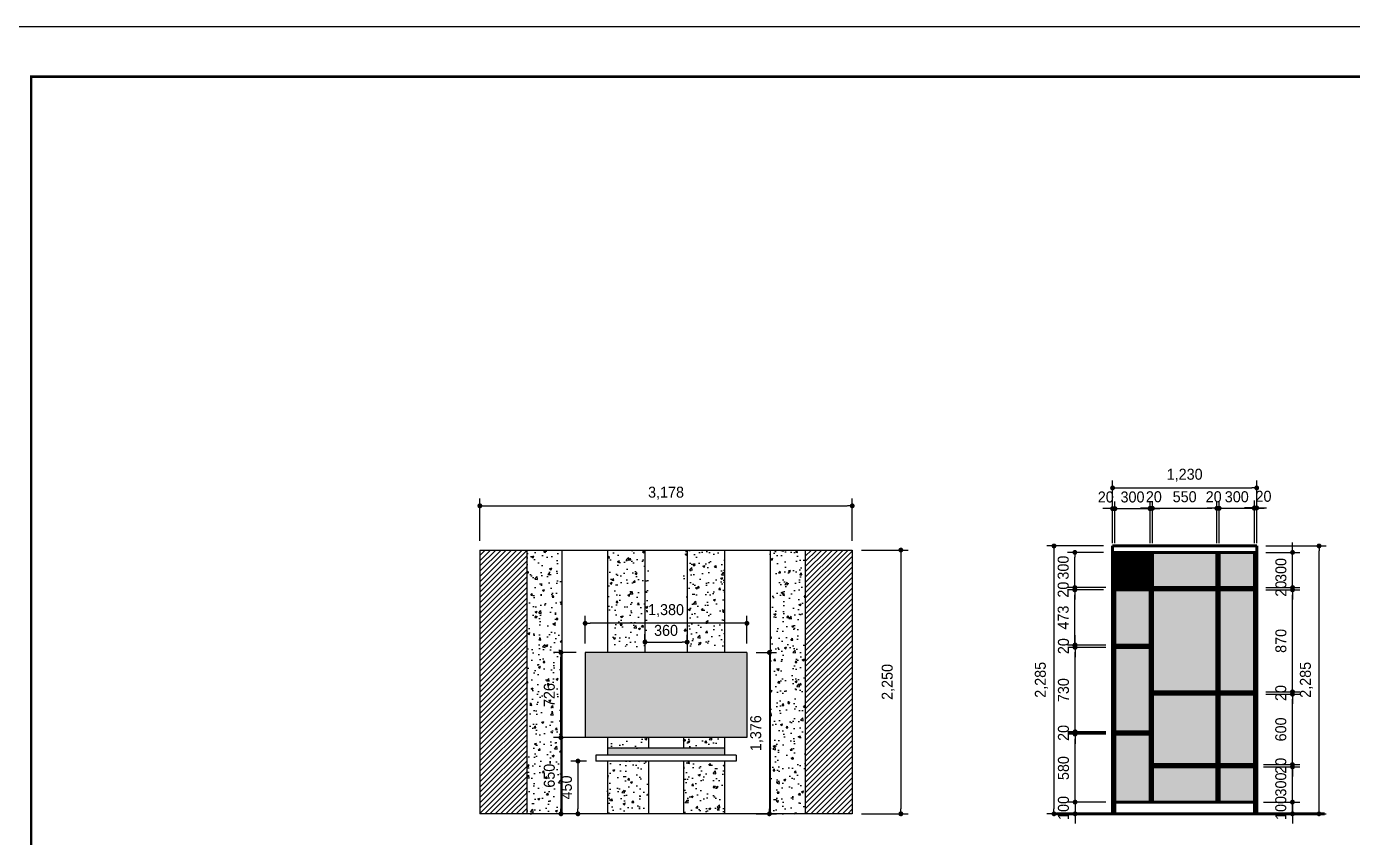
# Model space of a CAD drawing. Header units: millimetres. Extents: x -224448 to 1592092, y -164641 to 319001.
# Drawn here: x -40798 to -29482, y 137042 to 143959 of the extents above; entities that cross this region are included whole.
import ezdxf

# ---------------------------------------------------------------- set-up
doc = ezdxf.new("R2010")
doc.units = ezdxf.units.MM
doc.layers.get('Defpoints').update_dxf_attribs({"color": 35})
doc.layers.add('I_FORMAT', color=7, linetype='Continuous')
doc.layers.add('I_HAT', color=8, linetype='Continuous')
doc.styles.add('GHS', font='Dotum.ttf')
doc.dimstyles.new('HOON DIM', dxfattribs={"dimscale": 52, "dimtxt": 1.8, "dimasz": 0.8, "dimexe": 1.2, "dimexo": 1.5, "dimgap": 1, "dimtad": 1, "dimdec": 0, "dimzin": 0, "dimdsep": 46, "dimlunit": 6, "dimtxsty": 'GHS', "dimblk": 'DOT', "dimcen": 3, "dimclrd": 6, "dimclre": 6, "dimclrt": 3, "dimadec": 0, "dimazin": 0, "dimtm": 1e-09, "dimtfac": 1, "dimtdec": 0, "dimtix": 1, "dimtmove": 2, "dimatfit": 3, "dimldrblk": 'DOT', "dimfxl": 1, "dimtolj": 1, "dimtzin": 0, "dimarcsym": 0})
pattern_1 = [(50, (-18060.99, -664.5), (182.18467, -15.93909), [19.05, -209.55]), (355, (-18061, -664.5), (-35.24342, 191.05685), [15.24, -167.64058]), (100.45144, (-18045.81, -665.83), (146.94125, 175.11775), [16.19, -178.09024]), (46.1842, (-18061, -613.7), (271.07904, -42.04233), [28.575, -314.325]), (96.63556, (-18038.4, -617.2), (237.40413, 247.4261), [24.285, -267.1356]), (351.18415, (-18061, -613.7), (237.40413, 247.4261), [22.85997, -251.45973]), (21, (-18035.59, -626.4), (151.61439, -102.2652), [19.05, -209.55]), (326, (-18035.6, -626.4), (61.80203, 184.18797), [15.24, -167.64]), (71.45144, (-18022.96, -634.92), (213.41642, 81.92277), [16.19, -178.08994]), (37.5, (-18060.99, -664.5), (3.088603, 84.55504), [0, -165.608, 0, -170.18, 0, -168.275]), (7.5, (-18060.99, -664.5), (66.81966, 100.180575), [0, -97.028, 0, -161.798, 0, -64.135]), (327.5, (-18117.634, -664.5), (135.590595, -5.728744), [0, -63.5, 0, -198.12, 0, -262.89]), (317.5, (-18143.03, -664.5), (148.12918, 25.42649), [0, -82.55, 0, -131.572, 0, -186.69])]
pattern_2 = [(0, (626.504, 0), (0, 6.985), [5.08, -1.905]), (90, (626.504, 0), (-6.985, 4e-16), [5.08, -1.905])]

# ---------------------------------------------------------------- blocks, each defined once
blk = doc.blocks.new('_Dot')
at = {"color": 0, "linetype": 'ByBlock', "lineweight": -2}
blk.add_line((-0.5, 0), (-1, 0), dxfattribs=at)
at = {"color": 0, "linetype": 'ByBlock', "const_width": 0.5}
blk.add_lwpolyline([(-0.25, 0, 1), (0.25, 0, 1)], format="xyb", close=True, dxfattribs=at)
blk = doc.blocks.new('*D1150')
at = {"color": 6, "lineweight": -2, "transparency": 16777216}
for p, q in [((-36929, 139572), (-36929, 139934)), ((-33751, 139572), (-33751, 139934)), ((-36888, 139871), (-33793, 139871))]:
    blk.add_line(p, q, dxfattribs=at)
at = {"layer": 'Defpoints', "color": 0, "lineweight": 211, "transparency": 16777216}
for p in [(-33751, 139871), (-36929, 139494), (-33751, 139494)]:
    blk.add_point(p, dxfattribs=at)
at = {"color": 6, "lineweight": -2, "transparency": 16777216, "xscale": 41.6, "yscale": 41.6, "zscale": 41.6, "rotation": 180}
blk.add_blockref('_Dot', (-36929, 139871), dxfattribs=at)
at = {"color": 6, "lineweight": -2, "transparency": 16777216, "xscale": 41.6, "yscale": 41.6, "zscale": 41.6}
blk.add_blockref('_Dot', (-33751, 139871), dxfattribs=at)
at = {"color": 3, "transparency": 16777216, "insert": (-35340, 139979), "char_height": 93.6, "attachment_point": 5, "style": 'GHS'}
blk.add_mtext('\\A1;3,178', dxfattribs=at)
blk = doc.blocks.new('*D1151')
at = {"color": 6, "lineweight": -2, "transparency": 16777216}
for p, q in [((-33673, 139494), (-33273, 139494)), ((-33336, 139453), (-33336, 137286)), ((-33673, 137244), (-33273, 137244))]:
    blk.add_line(p, q, dxfattribs=at)
at = {"layer": 'Defpoints', "color": 0, "lineweight": 211, "transparency": 16777216}
for p in [(-33751, 139494), (-33751, 137244), (-33336, 137244)]:
    blk.add_point(p, dxfattribs=at)
at = {"color": 6, "lineweight": -2, "transparency": 16777216, "xscale": 41.6, "yscale": 41.6, "zscale": 41.6}
for p, rotation in [((-33336, 139494), 90), ((-33336, 137244), 270)]:
    blk.add_blockref('_Dot', p, dxfattribs=dict(at, rotation=rotation))
at = {"color": 3, "transparency": 16777216, "insert": (-33444, 138369), "char_height": 93.6, "attachment_point": 5, "rotation": 90, "style": 'GHS'}
blk.add_mtext('\\A1;2,250', dxfattribs=at)
blk = doc.blocks.new('*D1152')
at = {"color": 6, "lineweight": -2, "transparency": 16777216}
for p, q in [((-34572, 138620), (-34396, 138620)), ((-34458, 138579), (-34458, 137286)), ((-34572, 137244), (-34396, 137244))]:
    blk.add_line(p, q, dxfattribs=at)
at = {"layer": 'Defpoints', "color": 0, "lineweight": 211, "transparency": 16777216}
for p in [(-34650, 138620), (-34650, 137244), (-34458, 137244)]:
    blk.add_point(p, dxfattribs=at)
at = {"color": 6, "lineweight": -2, "transparency": 16777216, "xscale": 41.6, "yscale": 41.6, "zscale": 41.6}
for p, rotation in [((-34458, 138620), 90), ((-34458, 137244), 270)]:
    blk.add_blockref('_Dot', p, dxfattribs=dict(at, rotation=rotation))
at = {"color": 3, "transparency": 16777216, "insert": (-34566, 137932), "char_height": 93.6, "attachment_point": 5, "rotation": 90, "style": 'GHS'}
blk.add_mtext('\\A1;1,376', dxfattribs=at)
blk = doc.blocks.new('*D1153')
at = {"color": 6, "lineweight": -2, "transparency": 16777216}
for p, q in [((-36030, 138698), (-36030, 138932)), ((-34692, 138869), (-35989, 138869)), ((-34650, 138698), (-34650, 138932))]:
    blk.add_line(p, q, dxfattribs=at)
at = {"layer": 'Defpoints', "color": 0, "lineweight": 211, "transparency": 16777216}
for p in [(-36030, 138869), (-36030, 138620), (-34650, 138620)]:
    blk.add_point(p, dxfattribs=at)
at = {"color": 6, "lineweight": -2, "transparency": 16777216, "xscale": 41.6, "yscale": 41.6, "zscale": 41.6, "rotation": 180}
blk.add_blockref('_Dot', (-36030, 138869), dxfattribs=at)
at = {"color": 6, "lineweight": -2, "transparency": 16777216, "xscale": 41.6, "yscale": 41.6, "zscale": 41.6}
blk.add_blockref('_Dot', (-34650, 138869), dxfattribs=at)
at = {"color": 3, "transparency": 16777216, "insert": (-35340, 138977), "char_height": 93.6, "attachment_point": 5, "style": 'GHS'}
blk.add_mtext('\\A1;1,380', dxfattribs=at)
blk = doc.blocks.new('*D1154')
at = {"color": 6, "lineweight": -2, "transparency": 16777216}
for p, q in [((-36018, 137694), (-36154, 137694)), ((-36092, 137653), (-36092, 137286)), ((-36018, 137244), (-36154, 137244))]:
    blk.add_line(p, q, dxfattribs=at)
at = {"layer": 'Defpoints', "color": 0, "lineweight": 211, "transparency": 16777216}
for p in [(-35940, 137694), (-36092, 137244), (-35940, 137244)]:
    blk.add_point(p, dxfattribs=at)
at = {"color": 6, "lineweight": -2, "transparency": 16777216, "xscale": 41.6, "yscale": 41.6, "zscale": 41.6}
for p, rotation in [((-36092, 137694), 90), ((-36092, 137244), 270)]:
    blk.add_blockref('_Dot', p, dxfattribs=dict(at, rotation=rotation))
at = {"color": 3, "transparency": 16777216, "insert": (-36190, 137469), "char_height": 93.6, "attachment_point": 5, "rotation": 90, "style": 'GHS'}
blk.add_mtext('\\A1;450', dxfattribs=at)
blk = doc.blocks.new('*D1155')
at = {"color": 6, "lineweight": -2, "transparency": 16777216}
for p, q in [((-36018, 137894), (-36300, 137894)), ((-36237, 137853), (-36237, 137286)), ((-36018, 137244), (-36300, 137244))]:
    blk.add_line(p, q, dxfattribs=at)
at = {"layer": 'Defpoints', "color": 0, "lineweight": 211, "transparency": 16777216}
for p in [(-35940, 137894), (-36237, 137244), (-35940, 137244)]:
    blk.add_point(p, dxfattribs=at)
at = {"color": 6, "lineweight": -2, "transparency": 16777216, "xscale": 41.6, "yscale": 41.6, "zscale": 41.6}
for p, rotation in [((-36237, 137894), 90), ((-36237, 137244), 270)]:
    blk.add_blockref('_Dot', p, dxfattribs=dict(at, rotation=rotation))
at = {"color": 3, "transparency": 16777216, "insert": (-36336, 137569), "char_height": 93.6, "attachment_point": 5, "rotation": 90, "style": 'GHS'}
blk.add_mtext('\\A1;650', dxfattribs=at)
blk = doc.blocks.new('*D1225')
at = {"color": 6, "lineweight": -2, "transparency": 16777216}
for p, q in [((-35520, 138698), (-35520, 138772)), ((-35160, 138698), (-35160, 138772)), ((-35479, 138709), (-35202, 138709))]:
    blk.add_line(p, q, dxfattribs=at)
at = {"layer": 'Defpoints', "color": 0, "lineweight": 211, "transparency": 16777216}
for p in [(-35160, 138709), (-35520, 138620), (-35160, 138620)]:
    blk.add_point(p, dxfattribs=at)
at = {"color": 6, "lineweight": -2, "transparency": 16777216, "xscale": 41.6, "yscale": 41.6, "zscale": 41.6, "rotation": 180}
blk.add_blockref('_Dot', (-35520, 138709), dxfattribs=at)
at = {"color": 6, "lineweight": -2, "transparency": 16777216, "xscale": 41.6, "yscale": 41.6, "zscale": 41.6}
blk.add_blockref('_Dot', (-35160, 138709), dxfattribs=at)
at = {"color": 3, "lineweight": 211, "transparency": 16777216, "insert": (-35340, 138808), "char_height": 93.6, "attachment_point": 5, "style": 'GHS'}
blk.add_mtext('\\A1;360', dxfattribs=at)
blk = doc.blocks.new('*D1226')
at = {"color": 6, "lineweight": -2, "transparency": 16777216}
for p, q in [((-36108, 138620), (-36300, 138620)), ((-36237, 137936), (-36237, 138579)), ((-36108, 137894), (-36300, 137894))]:
    blk.add_line(p, q, dxfattribs=at)
at = {"layer": 'Defpoints', "color": 0, "lineweight": 211, "transparency": 16777216}
for p in [(-36237, 138620), (-36030, 138620), (-36030, 137894)]:
    blk.add_point(p, dxfattribs=at)
at = {"color": 6, "lineweight": -2, "transparency": 16777216, "xscale": 41.6, "yscale": 41.6, "zscale": 41.6}
for p, rotation in [((-36237, 138620), 90), ((-36237, 137894), 270)]:
    blk.add_blockref('_Dot', p, dxfattribs=dict(at, rotation=rotation))
at = {"color": 3, "lineweight": 211, "transparency": 16777216, "insert": (-36336, 138257), "char_height": 93.6, "attachment_point": 5, "rotation": 90, "style": 'GHS'}
blk.add_mtext('\\A1;726', dxfattribs=at)
blk = doc.blocks.new('*D1232')
at = {"color": 6, "lineweight": -2, "transparency": 16777216}
for p, q in [((-31607, 139529), (-32091, 139529)), ((-32029, 139488), (-32029, 137286)), ((-31607, 137244), (-32091, 137244))]:
    blk.add_line(p, q, dxfattribs=at)
at = {"layer": 'Defpoints', "color": 0, "lineweight": 211, "transparency": 16777216}
for p in [(-31529, 139529), (-32029, 137244), (-31529, 137244)]:
    blk.add_point(p, dxfattribs=at)
at = {"color": 6, "lineweight": -2, "transparency": 16777216, "xscale": 41.6, "yscale": 41.6, "zscale": 41.6}
for p, rotation in [((-32029, 139529), 90), ((-32029, 137244), 270)]:
    blk.add_blockref('_Dot', p, dxfattribs=dict(at, rotation=rotation))
at = {"color": 3, "lineweight": 211, "transparency": 16777216, "insert": (-32137, 138387), "char_height": 93.6, "attachment_point": 5, "rotation": 90, "style": 'GHS'}
blk.add_mtext('\\A1;2,285', dxfattribs=at)
blk = doc.blocks.new('*D1227')
at = {"color": 6, "lineweight": -2, "transparency": 16777216}
for p, q in [((-31849, 137386), (-31849, 137428)), ((-31607, 137344), (-31912, 137344)), ((-31849, 137344), (-31849, 137244)), ((-31607, 137244), (-31912, 137244)), ((-31849, 137203), (-31849, 137161))]:
    blk.add_line(p, q, dxfattribs=at)
at = {"layer": 'Defpoints', "color": 0, "lineweight": 211, "transparency": 16777216}
for p in [(-31529, 137344), (-31849, 137244), (-31529, 137244)]:
    blk.add_point(p, dxfattribs=at)
at = {"color": 6, "lineweight": -2, "transparency": 16777216, "xscale": 41.6, "yscale": 41.6, "zscale": 41.6}
for p, rotation in [((-31849, 137344), 270), ((-31849, 137244), 90)]:
    blk.add_blockref('_Dot', p, dxfattribs=dict(at, rotation=rotation))
at = {"color": 3, "lineweight": 211, "transparency": 16777216, "insert": (-31948, 137294), "char_height": 93.6, "attachment_point": 5, "rotation": 90, "style": 'GHS'}
blk.add_mtext('\\A1;100', dxfattribs=at)
blk = doc.blocks.new('*D1233')
at = {"color": 6, "lineweight": -2, "transparency": 16777216}
for p, q in [((-31587, 137924), (-31912, 137924)), ((-31849, 137386), (-31849, 137883)), ((-31587, 137344), (-31912, 137344))]:
    blk.add_line(p, q, dxfattribs=at)
at = {"layer": 'Defpoints', "color": 0, "lineweight": 211, "transparency": 16777216}
for p in [(-31849, 137924), (-31509, 137924), (-31509, 137344)]:
    blk.add_point(p, dxfattribs=at)
at = {"color": 6, "lineweight": -2, "transparency": 16777216, "xscale": 41.6, "yscale": 41.6, "zscale": 41.6}
for p, rotation in [((-31849, 137924), 90), ((-31849, 137344), 270)]:
    blk.add_blockref('_Dot', p, dxfattribs=dict(at, rotation=rotation))
at = {"color": 3, "lineweight": 211, "transparency": 16777216, "insert": (-31948, 137634), "char_height": 93.6, "attachment_point": 5, "rotation": 90, "style": 'GHS'}
blk.add_mtext('\\A1;580', dxfattribs=at)
blk = doc.blocks.new('*D1234')
at = {"color": 6, "lineweight": -2, "transparency": 16777216}
for p, q in [((-31849, 137986), (-31849, 138028)), ((-31587, 137944), (-31912, 137944)), ((-31587, 137924), (-31912, 137924)), ((-31849, 137944), (-31849, 137924)), ((-31849, 137883), (-31849, 137841))]:
    blk.add_line(p, q, dxfattribs=at)
at = {"layer": 'Defpoints', "color": 0, "lineweight": 211, "transparency": 16777216}
for p in [(-31849, 137924), (-31509, 137944), (-31509, 137924)]:
    blk.add_point(p, dxfattribs=at)
at = {"color": 6, "lineweight": -2, "transparency": 16777216, "xscale": 41.6, "yscale": 41.6, "zscale": 41.6}
for p, rotation in [((-31849, 137944), 270), ((-31849, 137924), 90)]:
    blk.add_blockref('_Dot', p, dxfattribs=dict(at, rotation=rotation))
at = {"color": 3, "lineweight": 211, "transparency": 16777216, "insert": (-31948, 137934), "char_height": 93.6, "attachment_point": 5, "rotation": 90, "style": 'GHS'}
blk.add_mtext('\\A1;20', dxfattribs=at)
blk = doc.blocks.new('*D1235')
at = {"color": 6, "lineweight": -2, "transparency": 16777216}
for p, q in [((-31587, 138664), (-31912, 138664)), ((-31849, 137976), (-31849, 138622)), ((-31587, 137934), (-31912, 137934))]:
    blk.add_line(p, q, dxfattribs=at)
at = {"layer": 'Defpoints', "color": 0, "lineweight": 211, "transparency": 16777216}
for p in [(-31849, 138664), (-31509, 138664), (-31509, 137934)]:
    blk.add_point(p, dxfattribs=at)
at = {"color": 6, "lineweight": -2, "transparency": 16777216, "xscale": 41.6, "yscale": 41.6, "zscale": 41.6}
for p, rotation in [((-31849, 138664), 90), ((-31849, 137934), 270)]:
    blk.add_blockref('_Dot', p, dxfattribs=dict(at, rotation=rotation))
at = {"color": 3, "lineweight": 211, "transparency": 16777216, "insert": (-31948, 138299), "char_height": 93.6, "attachment_point": 5, "rotation": 90, "style": 'GHS'}
blk.add_mtext('\\A1;730', dxfattribs=at)
blk = doc.blocks.new('*D1236')
at = {"color": 6, "lineweight": -2, "transparency": 16777216}
for p, q in [((-31849, 138725), (-31849, 138767)), ((-31587, 138684), (-31912, 138684)), ((-31587, 138664), (-31912, 138664)), ((-31849, 138664), (-31849, 138684)), ((-31849, 138622), (-31849, 138581))]:
    blk.add_line(p, q, dxfattribs=at)
at = {"layer": 'Defpoints', "color": 0, "lineweight": 211, "transparency": 16777216}
for p in [(-31849, 138684), (-31509, 138684), (-31509, 138664)]:
    blk.add_point(p, dxfattribs=at)
at = {"color": 6, "lineweight": -2, "transparency": 16777216, "xscale": 41.6, "yscale": 41.6, "zscale": 41.6}
for p, rotation in [((-31849, 138684), 270), ((-31849, 138664), 90)]:
    blk.add_blockref('_Dot', p, dxfattribs=dict(at, rotation=rotation))
at = {"color": 3, "lineweight": 211, "transparency": 16777216, "insert": (-31948, 138674), "char_height": 93.6, "attachment_point": 5, "rotation": 90, "style": 'GHS'}
blk.add_mtext('\\A1;20', dxfattribs=at)
blk = doc.blocks.new('*D1228')
at = {"color": 6, "lineweight": -2, "transparency": 16777216}
for p, q in [((-31607, 139154), (-31913, 139154)), ((-31851, 138723), (-31851, 139113)), ((-31607, 138682), (-31913, 138682))]:
    blk.add_line(p, q, dxfattribs=at)
at = {"layer": 'Defpoints', "color": 0, "lineweight": 211, "transparency": 16777216}
for p in [(-31851, 139154), (-31529, 139154), (-31529, 138682)]:
    blk.add_point(p, dxfattribs=at)
at = {"color": 6, "lineweight": -2, "transparency": 16777216, "xscale": 41.6, "yscale": 41.6, "zscale": 41.6}
for p, rotation in [((-31851, 139154), 90), ((-31851, 138682), 270)]:
    blk.add_blockref('_Dot', p, dxfattribs=dict(at, rotation=rotation))
at = {"color": 3, "lineweight": 211, "transparency": 16777216, "insert": (-31950, 138918), "char_height": 93.6, "attachment_point": 5, "rotation": 90, "style": 'GHS'}
blk.add_mtext('\\A1;473', dxfattribs=at)
blk = doc.blocks.new('*D1237')
at = {"color": 6, "lineweight": -2, "transparency": 16777216}
for p, q in [((-31851, 139216), (-31851, 139258)), ((-31587, 139174), (-31913, 139174)), ((-31607, 139154), (-31913, 139154)), ((-31851, 139154), (-31851, 139174)), ((-31851, 139113), (-31851, 139071))]:
    blk.add_line(p, q, dxfattribs=at)
at = {"layer": 'Defpoints', "color": 0, "lineweight": 211, "transparency": 16777216}
for p in [(-31851, 139174), (-31529, 139154), (-31509, 139174)]:
    blk.add_point(p, dxfattribs=at)
at = {"color": 6, "lineweight": -2, "transparency": 16777216, "xscale": 41.6, "yscale": 41.6, "zscale": 41.6}
for p, rotation in [((-31851, 139174), 270), ((-31851, 139154), 90)]:
    blk.add_blockref('_Dot', p, dxfattribs=dict(at, rotation=rotation))
at = {"color": 3, "lineweight": 211, "transparency": 16777216, "insert": (-31950, 139156), "char_height": 93.6, "attachment_point": 5, "rotation": 90, "style": 'GHS'}
blk.add_mtext('\\A1;20', dxfattribs=at)
blk = doc.blocks.new('*D1238')
at = {"color": 6, "lineweight": -2, "transparency": 16777216}
for p, q in [((-31607, 139474), (-31913, 139474)), ((-31851, 139216), (-31851, 139433)), ((-31607, 139174), (-31913, 139174))]:
    blk.add_line(p, q, dxfattribs=at)
at = {"layer": 'Defpoints', "color": 0, "lineweight": 211, "transparency": 16777216}
for p in [(-31851, 139474), (-31529, 139474), (-31529, 139174)]:
    blk.add_point(p, dxfattribs=at)
at = {"color": 6, "lineweight": -2, "transparency": 16777216, "xscale": 41.6, "yscale": 41.6, "zscale": 41.6}
for p, rotation in [((-31851, 139474), 90), ((-31851, 139174), 270)]:
    blk.add_blockref('_Dot', p, dxfattribs=dict(at, rotation=rotation))
at = {"color": 3, "lineweight": 211, "transparency": 16777216, "insert": (-31950, 139344), "char_height": 93.6, "attachment_point": 5, "rotation": 90, "style": 'GHS'}
blk.add_mtext('\\A1;300', dxfattribs=at)
blk = doc.blocks.new('*D1239')
at = {"color": 6, "lineweight": -2, "transparency": 16777216}
for p, q in [((-30221, 139529), (-29705, 139529)), ((-29767, 137286), (-29767, 139488)), ((-30221, 137244), (-29705, 137244))]:
    blk.add_line(p, q, dxfattribs=at)
at = {"layer": 'Defpoints', "color": 0, "lineweight": 211, "transparency": 16777216}
for p in [(-30299, 139529), (-29767, 139529), (-30299, 137244)]:
    blk.add_point(p, dxfattribs=at)
at = {"color": 6, "lineweight": -2, "transparency": 16777216, "xscale": 41.6, "yscale": 41.6, "zscale": 41.6}
for p, rotation in [((-29767, 139529), 90), ((-29767, 137244), 270)]:
    blk.add_blockref('_Dot', p, dxfattribs=dict(at, rotation=rotation))
at = {"color": 3, "lineweight": 211, "transparency": 16777216, "insert": (-29875, 138387), "char_height": 93.6, "attachment_point": 5, "rotation": 90, "style": 'GHS'}
blk.add_mtext('\\A1;2,285', dxfattribs=at)
blk = doc.blocks.new('*D1240')
at = {"color": 6, "lineweight": -2, "transparency": 16777216}
for p, q in [((-29994, 137386), (-29994, 137428)), ((-30241, 137344), (-29932, 137344)), ((-29994, 137244), (-29994, 137344)), ((-30241, 137244), (-29932, 137244)), ((-29994, 137203), (-29994, 137161))]:
    blk.add_line(p, q, dxfattribs=at)
at = {"layer": 'Defpoints', "color": 0, "lineweight": 211, "transparency": 16777216}
for p in [(-30319, 137344), (-29994, 137344), (-30319, 137244)]:
    blk.add_point(p, dxfattribs=at)
at = {"color": 6, "lineweight": -2, "transparency": 16777216, "xscale": 41.6, "yscale": 41.6, "zscale": 41.6}
for p, rotation in [((-29994, 137344), 270), ((-29994, 137244), 90)]:
    blk.add_blockref('_Dot', p, dxfattribs=dict(at, rotation=rotation))
at = {"color": 3, "lineweight": 211, "transparency": 16777216, "insert": (-30093, 137294), "char_height": 93.6, "attachment_point": 5, "rotation": 90, "style": 'GHS'}
blk.add_mtext('\\A1;100', dxfattribs=at)
blk = doc.blocks.new('*D1241')
at = {"color": 6, "lineweight": -2, "transparency": 16777216}
for p, q in [((-29994, 137686), (-29994, 137728)), ((-30241, 137644), (-29932, 137644)), ((-29994, 137344), (-29994, 137644)), ((-30241, 137344), (-29932, 137344)), ((-29994, 137303), (-29994, 137261))]:
    blk.add_line(p, q, dxfattribs=at)
at = {"layer": 'Defpoints', "color": 0, "lineweight": 211, "transparency": 16777216}
for p in [(-30319, 137644), (-29994, 137644), (-30319, 137344)]:
    blk.add_point(p, dxfattribs=at)
at = {"color": 6, "lineweight": -2, "transparency": 16777216, "xscale": 41.6, "yscale": 41.6, "zscale": 41.6}
for p, rotation in [((-29994, 137644), 270), ((-29994, 137344), 90)]:
    blk.add_blockref('_Dot', p, dxfattribs=dict(at, rotation=rotation))
at = {"color": 3, "lineweight": 211, "transparency": 16777216, "insert": (-30093, 137494), "char_height": 93.6, "attachment_point": 5, "rotation": 90, "style": 'GHS'}
blk.add_mtext('\\A1;300', dxfattribs=at)
blk = doc.blocks.new('*D1242')
at = {"color": 6, "lineweight": -2, "transparency": 16777216}
for p, q in [((-29994, 137706), (-29994, 137748)), ((-30241, 137664), (-29932, 137664)), ((-30241, 137644), (-29932, 137644)), ((-29994, 137644), (-29994, 137664)), ((-29994, 137603), (-29994, 137561))]:
    blk.add_line(p, q, dxfattribs=at)
at = {"layer": 'Defpoints', "color": 0, "lineweight": 211, "transparency": 16777216}
for p in [(-30319, 137664), (-30319, 137644), (-29994, 137664)]:
    blk.add_point(p, dxfattribs=at)
at = {"color": 6, "lineweight": -2, "transparency": 16777216, "xscale": 41.6, "yscale": 41.6, "zscale": 41.6}
for p, rotation in [((-29994, 137664), 270), ((-29994, 137644), 90)]:
    blk.add_blockref('_Dot', p, dxfattribs=dict(at, rotation=rotation))
at = {"color": 3, "lineweight": 211, "transparency": 16777216, "insert": (-30093, 137654), "char_height": 93.6, "attachment_point": 5, "rotation": 90, "style": 'GHS'}
blk.add_mtext('\\A1;20', dxfattribs=at)
blk = doc.blocks.new('*D1229')
at = {"color": 6, "lineweight": -2, "transparency": 16777216}
for p, q in [((-30221, 138264), (-29932, 138264)), ((-29994, 137706), (-29994, 138223)), ((-30241, 137664), (-29932, 137664))]:
    blk.add_line(p, q, dxfattribs=at)
at = {"layer": 'Defpoints', "color": 0, "lineweight": 211, "transparency": 16777216}
for p in [(-30299, 138264), (-29994, 138264), (-30319, 137664)]:
    blk.add_point(p, dxfattribs=at)
at = {"color": 6, "lineweight": -2, "transparency": 16777216, "xscale": 41.6, "yscale": 41.6, "zscale": 41.6}
for p, rotation in [((-29994, 138264), 90), ((-29994, 137664), 270)]:
    blk.add_blockref('_Dot', p, dxfattribs=dict(at, rotation=rotation))
at = {"color": 3, "lineweight": 211, "transparency": 16777216, "insert": (-30093, 137964), "char_height": 93.6, "attachment_point": 5, "rotation": 90, "style": 'GHS'}
blk.add_mtext('\\A1;600', dxfattribs=at)
blk = doc.blocks.new('*D1230')
at = {"color": 6, "lineweight": -2, "transparency": 16777216}
for p, q in [((-29994, 138326), (-29994, 138368)), ((-30221, 138284), (-29932, 138284)), ((-30221, 138264), (-29932, 138264)), ((-29994, 138264), (-29994, 138284)), ((-29994, 138223), (-29994, 138181))]:
    blk.add_line(p, q, dxfattribs=at)
at = {"layer": 'Defpoints', "color": 0, "lineweight": 211, "transparency": 16777216}
for p in [(-30299, 138284), (-30299, 138264), (-29994, 138284)]:
    blk.add_point(p, dxfattribs=at)
at = {"color": 6, "lineweight": -2, "transparency": 16777216, "xscale": 41.6, "yscale": 41.6, "zscale": 41.6}
for p, rotation in [((-29994, 138284), 270), ((-29994, 138264), 90)]:
    blk.add_blockref('_Dot', p, dxfattribs=dict(at, rotation=rotation))
at = {"color": 3, "lineweight": 211, "transparency": 16777216, "insert": (-30093, 138274), "char_height": 93.6, "attachment_point": 5, "rotation": 90, "style": 'GHS'}
blk.add_mtext('\\A1;20', dxfattribs=at)
blk = doc.blocks.new('*D1243')
at = {"color": 6, "lineweight": -2, "transparency": 16777216}
for p, q in [((-30221, 139154), (-29931, 139154)), ((-29993, 138326), (-29993, 139113)), ((-30221, 138284), (-29931, 138284))]:
    blk.add_line(p, q, dxfattribs=at)
at = {"layer": 'Defpoints', "color": 0, "lineweight": 211, "transparency": 16777216}
for p in [(-30299, 139154), (-29993, 139154), (-30299, 138284)]:
    blk.add_point(p, dxfattribs=at)
at = {"color": 6, "lineweight": -2, "transparency": 16777216, "xscale": 41.6, "yscale": 41.6, "zscale": 41.6}
for p, rotation in [((-29993, 139154), 90), ((-29993, 138284), 270)]:
    blk.add_blockref('_Dot', p, dxfattribs=dict(at, rotation=rotation))
at = {"color": 3, "lineweight": 211, "transparency": 16777216, "insert": (-30092, 138719), "char_height": 93.6, "attachment_point": 5, "rotation": 90, "style": 'GHS'}
blk.add_mtext('\\A1;870', dxfattribs=at)
blk = doc.blocks.new('*D1244')
at = {"color": 6, "lineweight": -2, "transparency": 16777216}
for p, q in [((-29993, 139216), (-29993, 139258)), ((-30221, 139174), (-29931, 139174)), ((-30221, 139154), (-29931, 139154)), ((-29993, 139154), (-29993, 139174)), ((-29993, 139113), (-29993, 139071))]:
    blk.add_line(p, q, dxfattribs=at)
at = {"layer": 'Defpoints', "color": 0, "lineweight": 211, "transparency": 16777216}
for p in [(-30299, 139174), (-30299, 139154), (-29993, 139174)]:
    blk.add_point(p, dxfattribs=at)
at = {"color": 6, "lineweight": -2, "transparency": 16777216, "xscale": 41.6, "yscale": 41.6, "zscale": 41.6}
for p, rotation in [((-29993, 139174), 270), ((-29993, 139154), 90)]:
    blk.add_blockref('_Dot', p, dxfattribs=dict(at, rotation=rotation))
at = {"color": 3, "lineweight": 211, "transparency": 16777216, "insert": (-30092, 139164), "char_height": 93.6, "attachment_point": 5, "rotation": 90, "style": 'GHS'}
blk.add_mtext('\\A1;20', dxfattribs=at)
blk = doc.blocks.new('*D1245')
at = {"color": 6, "lineweight": -2, "transparency": 16777216}
for p, q in [((-29993, 139516), (-29993, 139558)), ((-30221, 139474), (-29930, 139474)), ((-29993, 139174), (-29993, 139474)), ((-30221, 139174), (-29930, 139174)), ((-29993, 139133), (-29993, 139091))]:
    blk.add_line(p, q, dxfattribs=at)
at = {"layer": 'Defpoints', "color": 0, "lineweight": 211, "transparency": 16777216}
for p in [(-30299, 139474), (-29993, 139474), (-30299, 139174)]:
    blk.add_point(p, dxfattribs=at)
at = {"color": 6, "lineweight": -2, "transparency": 16777216, "xscale": 41.6, "yscale": 41.6, "zscale": 41.6}
for p, rotation in [((-29993, 139474), 270), ((-29993, 139174), 90)]:
    blk.add_blockref('_Dot', p, dxfattribs=dict(at, rotation=rotation))
at = {"color": 3, "lineweight": 211, "transparency": 16777216, "insert": (-30092, 139324), "char_height": 93.6, "attachment_point": 5, "rotation": 90, "style": 'GHS'}
blk.add_mtext('\\A1;300', dxfattribs=at)
blk = doc.blocks.new('*D1246')
at = {"color": 6, "lineweight": -2, "transparency": 16777216}
for p, q in [((-31529, 139607), (-31529, 140086)), ((-31488, 140024), (-30341, 140024)), ((-30299, 139607), (-30299, 140086))]:
    blk.add_line(p, q, dxfattribs=at)
at = {"layer": 'Defpoints', "color": 0, "lineweight": 211, "transparency": 16777216}
for p in [(-30299, 140024), (-31529, 139529), (-30299, 139529)]:
    blk.add_point(p, dxfattribs=at)
at = {"color": 6, "lineweight": -2, "transparency": 16777216, "xscale": 41.6, "yscale": 41.6, "zscale": 41.6, "rotation": 180}
blk.add_blockref('_Dot', (-31529, 140024), dxfattribs=at)
at = {"color": 6, "lineweight": -2, "transparency": 16777216, "xscale": 41.6, "yscale": 41.6, "zscale": 41.6}
blk.add_blockref('_Dot', (-30299, 140024), dxfattribs=at)
at = {"color": 3, "lineweight": 211, "transparency": 16777216, "insert": (-30914, 140132), "char_height": 93.6, "attachment_point": 5, "style": 'GHS'}
blk.add_mtext('\\A1;1,230', dxfattribs=at)
blk = doc.blocks.new('*D1247')
at = {"color": 6, "lineweight": -2, "transparency": 16777216}
for p, q in [((-31529, 139552), (-31529, 139909)), ((-31509, 139552), (-31509, 139909)), ((-31571, 139847), (-31612, 139847)), ((-31529, 139847), (-31509, 139847)), ((-31468, 139847), (-31426, 139847))]:
    blk.add_line(p, q, dxfattribs=at)
at = {"layer": 'Defpoints', "color": 0, "lineweight": 211, "transparency": 16777216}
for p in [(-31509, 139847), (-31529, 139474), (-31509, 139474)]:
    blk.add_point(p, dxfattribs=at)
at = {"color": 6, "lineweight": -2, "transparency": 16777216, "xscale": 41.6, "yscale": 41.6, "zscale": 41.6}
blk.add_blockref('_Dot', (-31529, 139847), dxfattribs=at)
at = {"color": 6, "lineweight": -2, "transparency": 16777216, "xscale": 41.6, "yscale": 41.6, "zscale": 41.6, "rotation": 180}
blk.add_blockref('_Dot', (-31509, 139847), dxfattribs=at)
at = {"color": 3, "lineweight": 211, "transparency": 16777216, "insert": (-31587, 139946), "char_height": 93.6, "attachment_point": 5, "style": 'GHS'}
blk.add_mtext('\\A1;20', dxfattribs=at)
blk = doc.blocks.new('*D1248')
at = {"color": 6, "lineweight": -2, "transparency": 16777216}
for p, q in [((-31509, 139552), (-31509, 139909)), ((-31209, 139552), (-31209, 139909)), ((-31551, 139847), (-31592, 139847)), ((-31509, 139847), (-31209, 139847)), ((-31168, 139847), (-31126, 139847))]:
    blk.add_line(p, q, dxfattribs=at)
at = {"layer": 'Defpoints', "color": 0, "lineweight": 211, "transparency": 16777216}
for p in [(-31209, 139847), (-31509, 139474), (-31209, 139474)]:
    blk.add_point(p, dxfattribs=at)
at = {"color": 6, "lineweight": -2, "transparency": 16777216, "xscale": 41.6, "yscale": 41.6, "zscale": 41.6}
blk.add_blockref('_Dot', (-31509, 139847), dxfattribs=at)
at = {"color": 6, "lineweight": -2, "transparency": 16777216, "xscale": 41.6, "yscale": 41.6, "zscale": 41.6, "rotation": 180}
blk.add_blockref('_Dot', (-31209, 139847), dxfattribs=at)
at = {"color": 3, "lineweight": 211, "transparency": 16777216, "insert": (-31359, 139946), "char_height": 93.6, "attachment_point": 5, "style": 'GHS'}
blk.add_mtext('\\A1;300', dxfattribs=at)
blk = doc.blocks.new('*D1249')
at = {"color": 6, "lineweight": -2, "transparency": 16777216}
for p, q in [((-31209, 139552), (-31209, 139912)), ((-31189, 139552), (-31189, 139912)), ((-31251, 139850), (-31292, 139850)), ((-31209, 139850), (-31189, 139850)), ((-31148, 139850), (-31106, 139850))]:
    blk.add_line(p, q, dxfattribs=at)
at = {"layer": 'Defpoints', "color": 0, "lineweight": 211, "transparency": 16777216}
for p in [(-31189, 139850), (-31209, 139474), (-31189, 139474)]:
    blk.add_point(p, dxfattribs=at)
at = {"color": 6, "lineweight": -2, "transparency": 16777216, "xscale": 41.6, "yscale": 41.6, "zscale": 41.6}
blk.add_blockref('_Dot', (-31209, 139850), dxfattribs=at)
at = {"color": 6, "lineweight": -2, "transparency": 16777216, "xscale": 41.6, "yscale": 41.6, "zscale": 41.6, "rotation": 180}
blk.add_blockref('_Dot', (-31189, 139850), dxfattribs=at)
at = {"color": 3, "lineweight": 211, "transparency": 16777216, "insert": (-31177, 139948), "char_height": 93.6, "attachment_point": 5, "style": 'GHS'}
blk.add_mtext('\\A1;20', dxfattribs=at)
blk = doc.blocks.new('*D1250')
at = {"color": 6, "lineweight": -2, "transparency": 16777216}
for p, q in [((-31189, 139552), (-31189, 139912)), ((-30639, 139552), (-30639, 139912)), ((-31148, 139850), (-30681, 139850))]:
    blk.add_line(p, q, dxfattribs=at)
at = {"layer": 'Defpoints', "color": 0, "lineweight": 211, "transparency": 16777216}
for p in [(-30639, 139850), (-31189, 139474), (-30639, 139474)]:
    blk.add_point(p, dxfattribs=at)
at = {"color": 6, "lineweight": -2, "transparency": 16777216, "xscale": 41.6, "yscale": 41.6, "zscale": 41.6, "rotation": 180}
blk.add_blockref('_Dot', (-31189, 139850), dxfattribs=at)
at = {"color": 6, "lineweight": -2, "transparency": 16777216, "xscale": 41.6, "yscale": 41.6, "zscale": 41.6}
blk.add_blockref('_Dot', (-30639, 139850), dxfattribs=at)
at = {"color": 3, "lineweight": 211, "transparency": 16777216, "insert": (-30914, 139948), "char_height": 93.6, "attachment_point": 5, "style": 'GHS'}
blk.add_mtext('\\A1;550', dxfattribs=at)
blk = doc.blocks.new('*D1251')
at = {"color": 6, "lineweight": -2, "transparency": 16777216}
for p, q in [((-30639, 139552), (-30639, 139912)), ((-30619, 139552), (-30619, 139912)), ((-30681, 139850), (-30722, 139850)), ((-30639, 139850), (-30619, 139850)), ((-30578, 139850), (-30536, 139850))]:
    blk.add_line(p, q, dxfattribs=at)
at = {"layer": 'Defpoints', "color": 0, "lineweight": 211, "transparency": 16777216}
for p in [(-30619, 139850), (-30639, 139474), (-30619, 139474)]:
    blk.add_point(p, dxfattribs=at)
at = {"color": 6, "lineweight": -2, "transparency": 16777216, "xscale": 41.6, "yscale": 41.6, "zscale": 41.6}
blk.add_blockref('_Dot', (-30639, 139850), dxfattribs=at)
at = {"color": 6, "lineweight": -2, "transparency": 16777216, "xscale": 41.6, "yscale": 41.6, "zscale": 41.6, "rotation": 180}
blk.add_blockref('_Dot', (-30619, 139850), dxfattribs=at)
at = {"color": 3, "lineweight": 211, "transparency": 16777216, "insert": (-30666, 139948), "char_height": 93.6, "attachment_point": 5, "style": 'GHS'}
blk.add_mtext('\\A1;20', dxfattribs=at)
blk = doc.blocks.new('*D1252')
at = {"color": 6, "lineweight": -2, "transparency": 16777216}
for p, q in [((-30619, 139552), (-30619, 139912)), ((-30319, 139552), (-30319, 139912)), ((-30661, 139850), (-30702, 139850)), ((-30619, 139850), (-30319, 139850)), ((-30278, 139850), (-30236, 139850))]:
    blk.add_line(p, q, dxfattribs=at)
at = {"layer": 'Defpoints', "color": 0, "lineweight": 211, "transparency": 16777216}
for p in [(-30319, 139850), (-30619, 139474), (-30319, 139474)]:
    blk.add_point(p, dxfattribs=at)
at = {"color": 6, "lineweight": -2, "transparency": 16777216, "xscale": 41.6, "yscale": 41.6, "zscale": 41.6}
blk.add_blockref('_Dot', (-30619, 139850), dxfattribs=at)
at = {"color": 6, "lineweight": -2, "transparency": 16777216, "xscale": 41.6, "yscale": 41.6, "zscale": 41.6, "rotation": 180}
blk.add_blockref('_Dot', (-30319, 139850), dxfattribs=at)
at = {"color": 3, "lineweight": 211, "transparency": 16777216, "insert": (-30469, 139948), "char_height": 93.6, "attachment_point": 5, "style": 'GHS'}
blk.add_mtext('\\A1;300', dxfattribs=at)
blk = doc.blocks.new('*D1231')
at = {"color": 6, "lineweight": -2, "transparency": 16777216}
for p, q in [((-30319, 139552), (-30319, 139916)), ((-30299, 139552), (-30299, 139916)), ((-30361, 139853), (-30402, 139853)), ((-30319, 139853), (-30299, 139853)), ((-30258, 139853), (-30216, 139853))]:
    blk.add_line(p, q, dxfattribs=at)
at = {"layer": 'Defpoints', "color": 0, "lineweight": 211, "transparency": 16777216}
for p in [(-30299, 139853), (-30319, 139474), (-30299, 139474)]:
    blk.add_point(p, dxfattribs=at)
at = {"color": 6, "lineweight": -2, "transparency": 16777216, "xscale": 41.6, "yscale": 41.6, "zscale": 41.6}
blk.add_blockref('_Dot', (-30319, 139853), dxfattribs=at)
at = {"color": 6, "lineweight": -2, "transparency": 16777216, "xscale": 41.6, "yscale": 41.6, "zscale": 41.6, "rotation": 180}
blk.add_blockref('_Dot', (-30299, 139853), dxfattribs=at)
at = {"color": 3, "lineweight": 211, "transparency": 16777216, "insert": (-30241, 139952), "char_height": 93.6, "attachment_point": 5, "style": 'GHS'}
blk.add_mtext('\\A1;20', dxfattribs=at)

msp = doc.modelspace()

# ---------------------------------------------------------------- hatches: boundary and pattern name
at = {"layer": 'I_HAT'}
h = msp.add_hatch(dxfattribs=at)
h.set_pattern_fill('ANSI31', color=256, scale=10)
h.set_pattern_definition([(45, (-11648.923, -2483.863), (-22.45064, 22.45064), [])])
h.paths.add_polyline_path([(-36529.298, 139494.376), (-36929.298, 139494.376), (-36929.298, 137244.376), (-36529.298, 137244.376)])
h.paths.add_polyline_path([(-33751.298, 139494.376), (-34151.298, 139494.376), (-34151.298, 137244.376), (-33751.298, 137244.376)])
at = {"layer": 'I_HAT', "transparency": 33554687}
h = msp.add_hatch(dxfattribs=at)
h.set_pattern_fill('AR-CONC', color=256)
h.set_pattern_definition(pattern_1)
h.paths.add_polyline_path([(-36229.298, 139494.376), (-36529.298, 139494.376), (-36529.298, 137244.376), (-36229.298, 137244.376)])
h.paths.add_polyline_path([(-35840.298, 138670.376), (-35490.298, 138670.376), (-35490.298, 139494.376), (-35840.298, 139494.376)])
h.paths.add_polyline_path([(-35190.298, 138670.376), (-34840.298, 138670.376), (-34840.298, 139494.376), (-35190.298, 139494.376)])
h.paths.add_polyline_path([(-34451.298, 137244.376), (-34151.298, 137244.376), (-34151.298, 139494.376), (-34451.298, 139494.376)])
at = {"layer": 'I_HAT', "lineweight": 211, "transparency": 33554687}
h = msp.add_hatch(color=7, dxfattribs=at)
h.dxf.hatch_style = 1
h.paths.add_polyline_path([(-31189.2, 139474.376), (-31189.2, 139174.376), (-30639.2, 139174.376), (-30639.2, 139474.376)])
h.paths.add_polyline_path([(-30619.2, 139474.376), (-30619.2, 139174.376), (-30319.2, 139174.376), (-30319.2, 139474.376)])
h.paths.add_polyline_path([(-31509.2, 138683.876), (-31209.2, 138683.876), (-31209.2, 139154.376), (-31509.2, 139154.376)])
h.paths.add_polyline_path([(-31509.2, 137944.376), (-31209.2, 137944.376), (-31209.2, 138663.876), (-31509.2, 138663.876)])
h.paths.add_polyline_path([(-30639.2, 138264.376), (-31189.2, 138264.376), (-31189.2, 137664.376), (-30639.2, 137664.376)])
h.paths.add_polyline_path([(-30619.2, 137664.376), (-30319.2, 137664.376), (-30319.2, 138264.376), (-30619.2, 138264.376)])
h.paths.add_polyline_path([(-30319.2, 137344.376), (-30319.2, 137644.376), (-30619.2, 137644.376), (-30619.2, 137344.376)])
h.paths.add_polyline_path([(-31189.2, 137644.376), (-31189.2, 137344.376), (-30639.2, 137344.376), (-30639.2, 137644.376)])
at = {"layer": 'I_HAT', "lineweight": 211, "true_color": 0xf8d731, "transparency": 33554687}
h = msp.add_hatch(dxfattribs=at)
h.set_pattern_fill('ANGLE', color=40)
h.set_pattern_definition(pattern_2)
h.paths.add_polyline_path([(-31209.2, 139474.376), (-31509.2, 139474.376), (-31509.2, 139174.376), (-31209.2, 139174.376)])
at = {"layer": 'I_HAT', "lineweight": 211, "true_color": 0xed1f24, "transparency": 33554687}
h = msp.add_hatch(dxfattribs=at)
h.set_pattern_fill('ANGLE', color=240)
h.set_pattern_definition(pattern_2)
h.paths.add_polyline_path([(-30639.2, 139154.376), (-31189.2, 139154.376), (-31189.2, 138284.376), (-30639.2, 138284.376)])
h.paths.add_polyline_path([(-30319.2, 139154.376), (-30619.2, 139154.376), (-30619.2, 138284.376), (-30319.2, 138284.376)])
at = {"layer": 'I_HAT', "transparency": 33554687}
h = msp.add_hatch(dxfattribs=at)
h.set_pattern_fill('ANGLE', color=256)
h.set_pattern_definition([(0, (-18060.9924, -714.497), (0, 6.985), [5.08, -1.905]), (90, (-18060.9924, -714.497), (-6.985, 4e-16), [5.08, -1.905])])
h.paths.add_polyline_path([(-34650.298, 137894.376), (-34650.298, 138620.376), (-36030.298, 138620.376), (-36030.298, 137894.376)])
h = msp.add_hatch(dxfattribs=at)
h.set_pattern_fill('AR-CONC', color=256)
h.set_pattern_definition(pattern_1)
h.paths.add_polyline_path([(-34840.298, 137894.376), (-35190.298, 137894.376), (-35190.298, 137804.376), (-34840.298, 137804.376)])
h.paths.add_polyline_path([(-35840.298, 137894.376), (-35840.298, 137804.376), (-35490.298, 137804.376), (-35490.298, 137894.376)])
h.paths.add_polyline_path([(-35490.298, 137694.376), (-35840.298, 137694.376), (-35840.298, 137244.376), (-35490.298, 137244.376)])
h.paths.add_polyline_path([(-35190.298, 137694.376), (-35190.298, 137244.376), (-34840.298, 137244.376), (-34840.298, 137694.376)])
at = {"layer": 'I_HAT', "lineweight": 211, "true_color": 0x293189, "transparency": 33554687}
h = msp.add_hatch(color=177, dxfattribs=at)
h.dxf.hatch_style = 1
h.paths.add_polyline_path([(-31209.2, 137924.376), (-31509.2, 137924.376), (-31509.2, 137344.376), (-31209.2, 137344.376)])
at = {"layer": 'I_HAT', "transparency": 33554687}
h = msp.add_hatch(dxfattribs=at)
h.set_pattern_fill('ANGLE', color=256)
h.set_pattern_definition([(0, (-18060.9924, -664.497), (0, 6.985), [5.08, -1.905]), (90, (-18060.9924, -664.497), (-6.985, 4e-16), [5.08, -1.905])])
h.paths.add_polyline_path([(-34840.298, 137744.376), (-34840.298, 137804.376), (-35840.298, 137804.376), (-35840.298, 137744.376)])

# ---------------------------------------------------------------- linework, layer by layer
at = {"color": 2}
for p, q in [((-36929.298, 139494.376), (-36929.298, 137244.376)), ((-36929.298, 139494.376), (-33751.298, 139494.376)), ((-36529.298, 139494.376), (-36529.298, 137244.376)), ((-36229.298, 139494.376), (-36229.298, 137244.376)), ((-35840.298, 139494.376), (-35840.298, 138620.376)), ((-35520.298, 139494.376), (-35520.298, 138620.376)), ((-35160.298, 139494.376), (-35160.298, 138620.376)), ((-34840.298, 139494.376), (-34840.298, 138620.376)), ((-34451.298, 139494.376), (-34451.298, 137244.376)), ((-34151.298, 139494.376), (-34151.298, 137244.376)), ((-33751.298, 139494.376), (-33751.298, 137244.376)), ((-36030.298, 138620.376), (-36030.298, 137894.376)), ((-34650.298, 138620.376), (-36030.298, 138620.376)), ((-34650.298, 138620.376), (-34650.298, 137894.376)), ((-34650.298, 137894.376), (-36030.298, 137894.376)), ((-35840.298, 137894.376), (-35840.298, 137744.376)), ((-35490.298, 137894.376), (-35490.298, 137804.376)), ((-35190.298, 137894.376), (-35190.298, 137804.376)), ((-34840.298, 137894.376), (-34840.298, 137744.376)), ((-34740.298, 137744.376), (-35940.298, 137744.376)), ((-35940.298, 137744.376), (-35940.298, 137694.376)), ((-34840.298, 137804.376), (-35840.298, 137804.376)), ((-34740.298, 137744.376), (-34740.298, 137694.376)), ((-34740.298, 137694.376), (-35940.298, 137694.376)), ((-35840.298, 137694.376), (-35840.298, 137244.376)), ((-35490.298, 137694.376), (-35490.298, 137244.376)), ((-35190.298, 137694.376), (-35190.298, 137244.376)), ((-34840.298, 137694.376), (-34840.298, 137244.376)), ((-33751.298, 137244.376), (-36929.298, 137244.376))]:
    msp.add_line(p, q, dxfattribs=at)
at = {"color": 2, "lineweight": 211}
for p, q in [((-31529.2, 139529.376), (-30299.2, 139529.376)), ((-31529.2, 139529.376), (-31529.2, 137244.376)), ((-31529.2, 139474.376), (-30299.2, 139474.376)), ((-31509.2, 139474.376), (-31509.2, 137244.376)), ((-31209.2, 139474.376), (-31209.2, 137344.376)), ((-31189.2, 139474.376), (-31189.2, 137344.376)), ((-30639.2, 139474.376), (-30639.2, 137344.376)), ((-30619.2, 139474.376), (-30619.2, 137344.376)), ((-30319.2, 139474.376), (-30319.2, 137244.376)), ((-30299.2, 139529.376), (-30299.2, 137244.376)), ((-31509.2, 139174.376), (-30299.2, 139174.376)), ((-31509.2, 139154.376), (-30299.2, 139154.376)), ((-31209.2, 138683.876), (-31509.2, 138683.876)), ((-31209.2, 138663.876), (-31509.2, 138663.876)), ((-31189.2, 138284.376), (-30319.2, 138284.376)), ((-31189.2, 138264.376), (-30319.2, 138264.376)), ((-31209.2, 137944.376), (-31509.2, 137944.376)), ((-31209.2, 137924.376), (-31509.2, 137924.376)), ((-31189.2, 137664.376), (-30639.2, 137664.376)), ((-31189.2, 137644.376), (-30639.2, 137644.376)), ((-30619.2, 137664.376), (-30319.2, 137664.376)), ((-30619.2, 137644.376), (-30319.2, 137644.376)), ((-31509.2, 137344.376), (-30319.2, 137344.376)), ((-32006.414, 137244.376), (-29721.799, 137244.376))]:
    msp.add_line(p, q, dxfattribs=at)
at = {"layer": 'Defpoints'}
msp.add_lwpolyline([(-41199.093, 143959.391), (-24399.093, 143959.391), (-24399.093, 132079.391), (-41199.093, 132079.391)], close=True, dxfattribs=at)
at = {"layer": 'I_FORMAT', "const_width": 20.087}
msp.add_lwpolyline([(-26405.106, 132506.991), (-40759.093, 132506.991), (-40759.093, 143531.791), (-26405.106, 143531.791)], dxfattribs=at)

# ---------------------------------------------------------------- dimensions: what is measured, and where the dimension line sits
at = {"color": 2, "lineweight": 211}
for base, p1, p2, picture, middle in [((-30299.2, 140023.694), (-31529.2, 139529.376), (-30299.2, 139529.376), '*D1246', (-30914.2, 140131.575)), ((-31209.2, 139846.735), (-31509.2, 139474.376), (-31209.2, 139474.376), '*D1248', (-31359.2, 139945.599)), ((-30639.2, 139849.596), (-31189.2, 139474.376), (-30639.2, 139474.376), '*D1250', (-30914.2, 139948.459)), ((-30319.2, 139849.596), (-30619.2, 139474.376), (-30319.2, 139474.376), '*D1252', (-30469.2, 139948.459)), ((-35160.298, 138709.417), (-35520.298, 138620.376), (-35160.298, 138620.376), '*D1225', (-35340.298, 138808.28))]:
    dim = msp.add_linear_dim(base=base, p1=p1, p2=p2, dimstyle='HOON DIM', override={"dimfxl": 1.35}, dxfattribs=at)
    dim.commit()
    dim.dimension.update_dxf_attribs({"geometry": picture, "text_midpoint": middle})
at = {"color": 2}
for base, p1, p2, picture, middle in [((-33751.298, 139871.24), (-36929.298, 139494.376), (-33751.298, 139494.376), '*D1150', (-35340.298, 139979.121)), ((-36030.298, 138869.431), (-34650.298, 138620.376), (-36030.298, 138620.376), '*D1153', (-35340.298, 138977.311))]:
    dim = msp.add_linear_dim(base=base, p1=p1, p2=p2, dimstyle='HOON DIM', override={"dimfxl": 1.35}, dxfattribs=at)
    dim.commit()
    dim.dimension.update_dxf_attribs({"geometry": picture, "text_midpoint": middle})
at = {"color": 2, "lineweight": 211}
for base, p1, p2, picture, middle in [((-31509.2, 139846.735), (-31529.2, 139474.376), (-31509.2, 139474.376), '*D1247', (-31587.146, 139945.599)), ((-31189.2, 139849.596), (-31209.2, 139474.376), (-31189.2, 139474.376), '*D1249', (-31176.853, 139948.459)), ((-30619.2, 139849.596), (-30639.2, 139474.376), (-30619.2, 139474.376), '*D1251', (-30666.498, 139948.459)), ((-30299.2, 139853.327), (-30319.2, 139474.376), (-30299.2, 139474.376), '*D1231', (-30241.255, 139952.191))]:
    dim = msp.add_linear_dim(base=base, p1=p1, p2=p2, dimstyle='HOON DIM', override={"dimfxl": 1.35}, dxfattribs=at)
    dim.commit()
    dim.dimension.update_dxf_attribs({"geometry": picture, "text_midpoint": middle, "dimtype": 160})
for base, p1, p2, picture, middle in [((-32028.777, 137244.376), (-31529.2, 139529.376), (-31529.2, 137244.376), '*D1232', (-32136.657, 138386.876)), ((-29992.831, 139474.376), (-30299.2, 139174.376), (-30299.2, 139474.376), '*D1245', (-30091.695, 139324.376)), ((-29767.056, 139529.376), (-30299.2, 137244.376), (-30299.2, 139529.376), '*D1239', (-29874.936, 138386.876)), ((-31850.663205294, 139154.376178979), (-31529.200353507, 138681.876178979), (-31529.200353507, 139154.376178979), '*D1228', (-31949.526705973, 138918.126178979)), ((-29993.111, 139154.376), (-30299.2, 138284.376), (-30299.2, 139154.376), '*D1243', (-30091.975, 138719.376)), ((-31849.195, 138683.876), (-31509.2, 138663.876), (-31509.2, 138683.876), '*D1236', (-31948.059, 138673.876)), ((-36237.351, 138620.376), (-36030.298, 137894.376), (-36030.298, 138620.376), '*D1226', (-36336.215, 138257.376)), ((-31849.195492901, 138663.876178979), (-31509.200353507, 137934.376178979), (-31509.200353507, 138663.876178979), '*D1235', (-31948.05899358, 138299.126178979)), ((-29993.92, 138284.376), (-30299.2, 138264.376), (-30299.2, 138284.376), '*D1230', (-30092.784, 138274.376)), ((-29993.92, 138264.376), (-30319.2, 137664.376), (-30299.2, 138264.376), '*D1229', (-30092.784, 137964.376)), ((-31849.189, 137924.376), (-31509.2, 137944.376), (-31509.2, 137924.376), '*D1234', (-31948.052, 137934.376)), ((-31849.189, 137924.376), (-31509.2, 137344.376), (-31509.2, 137924.376), '*D1233', (-31948.052, 137634.376)), ((-29993.92, 137664.376), (-30319.2, 137644.376), (-30319.2, 137664.376), '*D1242', (-30092.784, 137654.376)), ((-29993.92, 137644.376), (-30319.2, 137344.376), (-30319.2, 137644.376), '*D1241', (-30092.784, 137494.376)), ((-31849.189, 137244.376), (-31529.2, 137344.376), (-31529.2, 137244.376), '*D1227', (-31948.052, 137294.376)), ((-29994.128, 137344.376), (-30319.2, 137244.376), (-30319.2, 137344.376), '*D1240', (-30092.992, 137294.376))]:
    dim = msp.add_linear_dim(base=base, p1=p1, p2=p2, angle=90, dimstyle='HOON DIM', override={"dimfxl": 1.35}, dxfattribs=at)
    dim.commit()
    dim.dimension.update_dxf_attribs({"geometry": picture, "text_midpoint": middle})
at = {"color": 2}
for base, p1, p2, picture, middle in [((-33335.754, 137244.376), (-33751.298, 139494.376), (-33751.298, 137244.376), '*D1151', (-33443.635, 138369.376)), ((-34457.989, 137244.376), (-34650.298, 138620.376), (-34650.298, 137244.376), '*D1152', (-34565.87, 137932.376)), ((-36237.351, 137244.376), (-35940.298, 137894.376), (-35940.298, 137244.376), '*D1155', (-36336.215, 137569.376)), ((-36091.624, 137244.376), (-35940.298, 137694.376), (-35940.298, 137244.376), '*D1154', (-36190.488, 137469.376))]:
    dim = msp.add_linear_dim(base=base, p1=p1, p2=p2, angle=90, dimstyle='HOON DIM', override={"dimfxl": 1.35}, dxfattribs=at)
    dim.commit()
    dim.dimension.update_dxf_attribs({"geometry": picture, "text_midpoint": middle})
at = {"color": 2, "lineweight": 211}
for base, p1, p2, picture, middle in [((-31850.947, 139474.376), (-31529.2, 139174.376), (-31529.2, 139474.376), '*D1238', (-31949.81, 139344.352)), ((-31850.947, 139174.376), (-31529.2, 139154.376), (-31509.2, 139174.376), '*D1237', (-31949.81, 139156.365))]:
    dim = msp.add_linear_dim(base=base, p1=p1, p2=p2, angle=90, dimstyle='HOON DIM', override={"dimfxl": 1.35}, dxfattribs=at)
    dim.commit()
    dim.dimension.update_dxf_attribs({"geometry": picture, "text_midpoint": middle, "dimtype": 160})
dim = msp.add_aligned_dim(p1=(-30299.2, 139154.376), p2=(-30299.2, 139174.376), distance=-306.089, dimstyle='HOON DIM', override={"dimfxl": 1.35}, dxfattribs=at)
dim.commit()
dim.dimension.update_dxf_attribs({"geometry": '*D1244', "text_midpoint": (-30091.975, 139164.376)})

doc.saveas('drawing.dxf')
